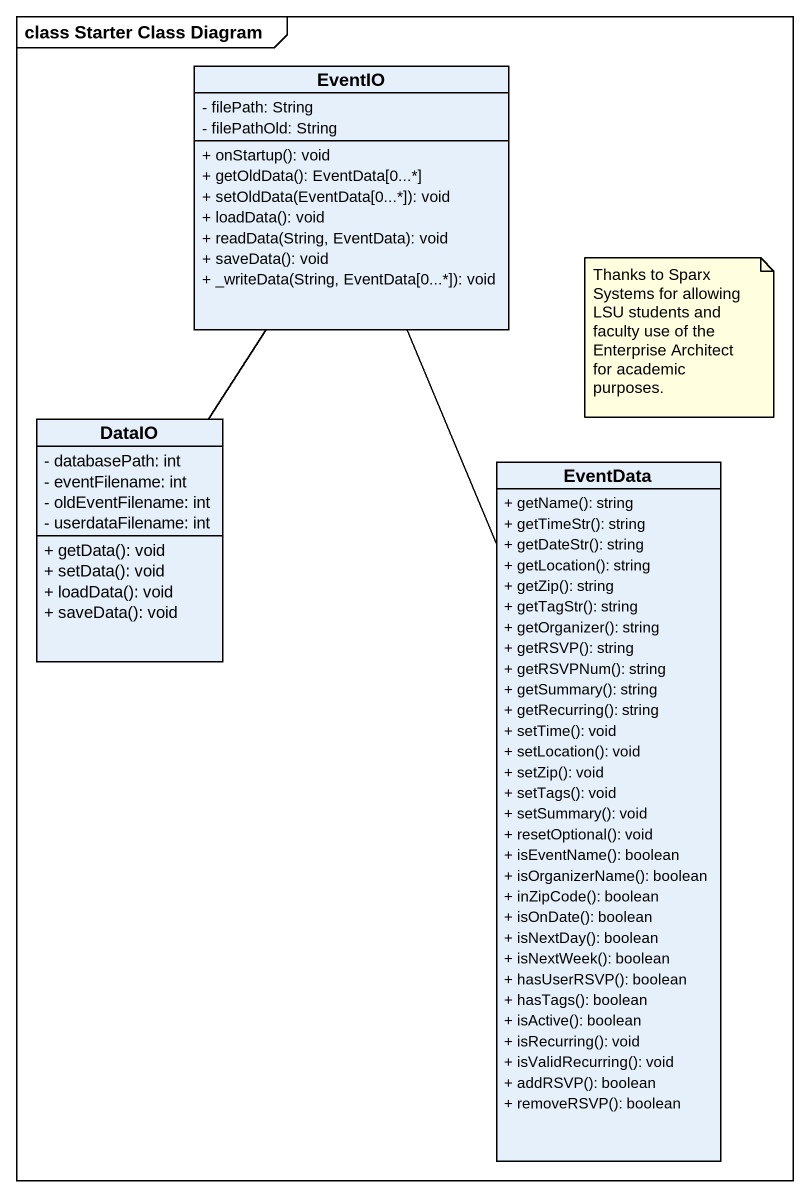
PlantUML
@startuml
mainframe class Starter Class Diagram
hide circle
hide empty members
skinparam classAttributeIconSize 0
class EventIO {
  - filePath: String
  - filePathOld: String
  + onStartup(): void
  + getOldData(): EventData[0...*]
  + setOldData(EventData[0...*]): void
  + loadData(): void
  + readData(String, EventData): void
  + saveData(): void
  + _writeData(String, EventData[0...*]): void
}
class DataIO {
  - databasePath: int
  - eventFilename: int
  - oldEventFilename: int
  - userdataFilename: int
  + getData(): void
  + setData(): void
  + loadData(): void
  + saveData(): void
}
class EventData {
  + getName(): string
  + getTimeStr(): string
  + getDateStr(): string
  + getLocation(): string
  + getZip(): string
  + getTagStr(): string
  + getOrganizer(): string
  + getRSVP(): string
  + getRSVPNum(): string
  + getSummary(): string
  + getRecurring(): string
  + setTime(): void
  + setLocation(): void
  + setZip(): void
  + setTags(): void
  + setSummary(): void
  + resetOptional(): void
  + isEventName(): boolean
  + isOrganizerName(): boolean
  + inZipCode(): boolean
  + isOnDate(): boolean
  + isNextDay(): boolean
  + isNextWeek(): boolean
  + hasUserRSVP(): boolean
  + hasTags(): boolean
  + isActive(): boolean
  + isRecurring(): void
  + isValidRecurring(): void
  + addRSVP(): boolean
  + removeRSVP(): boolean
}
DataIO -up- EventIO
EventData -up- EventIO
note as N1
  Thanks to Sparx Systems for allowing LSU students and faculty use of the Enterprise Architect for academic purposes.
end note
@enduml
